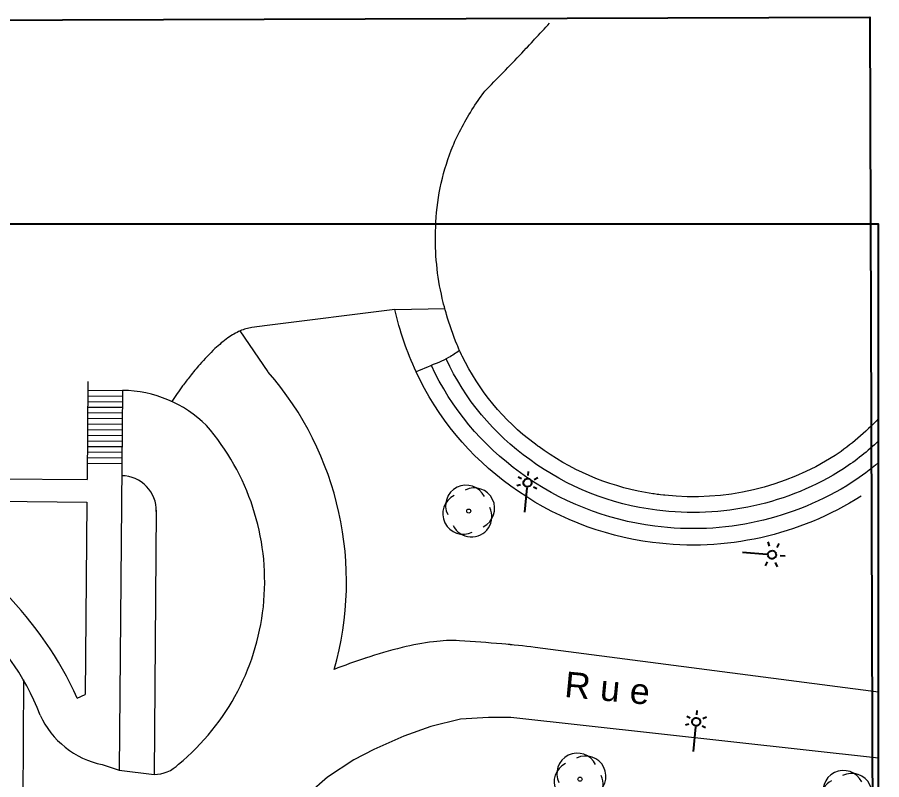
# Model space of a CAD drawing. Extents: x 996 to 1166918, y 537 to 295728.
# Drawn here: x 1166.68 to 1208.96, y 706.77 to 744.08 of the extents above; entities that cross this region are included whole.
import ezdxf

# ---------------------------------------------------------------- set-up
doc = ezdxf.new("R2010")
doc.units = 0
doc.header["$MEASUREMENT"] = 0
doc.linetypes.add('CONTINU', pattern=[0])
doc.layers.get('0').update_dxf_attribs({"linetype": 'CONTINUOUS', "lineweight": 0})
doc.layers.get('DEFPOINTS').update_dxf_attribs({"color": 6, "linetype": 'CONTINUOUS'})
doc.layers.add('CF-TOPO-VEGETATION', color=94, linetype='CONTINUOUS', lineweight=0)
doc.layers.add('DIVERS', color=7, linetype='CONTINU', lineweight=5)
doc.layers.add('EP', color=4, linetype='CONTINUOUS')
doc.layers.add('TEXTE', color=7, linetype='CONTINUOUS')
doc.layers.add('Fenêtre flottante', color=7, linetype='CONTINUOUS', plot=False)
doc.styles.get("Standard").update_dxf_attribs({"font": 'arial.ttf'})

# ---------------------------------------------------------------- blocks, each defined once
blk = doc.blocks.new('BL95', base_point=(2, 1))
blk.add_lwpolyline([(2, 0.5), (2, 1.5)])
blk = doc.blocks.new('BL29', base_point=(1.5, 1))
blk.add_lwpolyline([(1, 1, -0.12745819), (1.078125, 1.265625, -0.18065954), (1.328125, 1.46875, -0.17617498), (1.671875, 1.46875, -0.18065954), (1.921875, 1.265625, -0.28835559), (1.921875, 0.734375, -0.18065954), (1.671875, 0.53125, -0.17617498), (1.328125, 0.53125, -0.18065954), (1.078125, 0.734375, -0.12745819), (1, 1)], format="xyb")
blk = doc.blocks.new('BL130', base_point=(1.5, 1))
for points in [[(1.5, 1.3125), (1.5, 1.5)], [(1.0625, 1.21875), (1.21875, 1.15625)], [(1.9375, 1.25), (1.78125, 1.15625)], [(1.1875, 0.875), (1.03125, 0.8125)], [(1.78125, 0.84375), (1.9375, 0.78125)]]:
    blk.add_lwpolyline(points)
blk = doc.blocks.new('cf30arbre20')
blk.add_circle((0, 0), 0.1)
for centre, start, end in [((0, 0.3), 0, 180), ((-0.3, 0), 90, 270), ((0.3, 0), 270, 90), ((0, -0.3), 180, 0)]:
    blk.add_arc(centre, 1, start, end)

msp = doc.modelspace()

# ---------------------------------------------------------------- linework, layer by layer
for p, q in [((1170.131, 726.257), (1170.09, 721.457)), ((1170.127, 725.832), (1171.828, 725.818)), ((1171.828, 725.818), (1171.667, 707.243)), ((1170.122, 725.282), (1171.822, 725.268)), ((1170.125, 725.557), (1171.825, 725.543)), ((1170.12, 725.007), (1171.82, 724.993)), ((1170.115, 724.457), (1171.815, 724.443)), ((1170.118, 724.732), (1171.818, 724.718)), ((1170.111, 723.907), (1171.811, 723.893)), ((1170.113, 724.182), (1171.813, 724.168)), ((1170.108, 723.632), (1171.808, 723.618)), ((1170.104, 723.082), (1171.804, 723.068)), ((1170.106, 723.357), (1171.806, 723.343)), ((1170.101, 722.807), (1171.801, 722.793)), ((1170.097, 722.257), (1171.797, 722.243)), ((1170.099, 722.532), (1171.799, 722.518)), ((1143.563, 721.683), (1170.09, 721.457)), ((1161.401, 720.431), (1170.08, 720.357)), ((1170.08, 720.357), (1169.999, 710.945)), ((1173.477, 719.959), (1173.365, 707.029)), ((1166.973, 711.657), (1166.812, 658.903)), ((1169.61, 710.768), (1169.999, 710.945))]:
    msp.add_line(p, q)
for centre, radius, start, end in [((1153.232, 703.3), 18, 24.5117, 64.5053), ((1156.873, 705.803), 11.674, 20.7435, 81.2463)]:
    msp.add_arc(centre, radius, start, end)
at = {"layer": 'DEFPOINTS', "ltscale": 0.05}
msp.add_lwpolyline([(1019.011, 571.758), (1208.811, 571.758), (1208.811, 733.958), (1019.011, 733.958)], close=True, dxfattribs=at)
at = {"layer": 'DIVERS', "ltscale": 0.05}
for p, q in [((1178.951, 726.721), (1177.584, 728.734)), ((1170.836, 707.509), (1171.667, 707.243)), ((1171.667, 707.243), (1173.365, 707.029))]:
    msp.add_line(p, q, dxfattribs=at)
at = {"layer": 'DIVERS'}
msp.add_line((1208.811, 711.052), (1192.008, 713.242), dxfattribs=at)
for points in [[(1206.681, 722.638, -0.170694), (1198.355, 720.69), (1198.281, 720.698), (1198.132, 720.716), (1198.057, 720.725), (1197.983, 720.735), (1197.834, 720.755), (1197.76, 720.766, -0.116029), (1192.445, 722.88), (1192.384, 722.923), (1192.262, 723.01), (1192.201, 723.054), (1192.14, 723.098), (1192.019, 723.187), (1191.959, 723.232, -0.118642), (1188.439, 727.499), (1188.406, 727.566), (1188.342, 727.702), (1188.311, 727.77), (1188.281, 727.839), (1188.222, 727.977), (1188.193, 728.046, -0.028606), (1187.671, 729.54), (1187.65, 729.612), (1187.611, 729.757), (1187.592, 729.83), (1187.572, 729.902), (1187.533, 730.047), (1187.515, 730.119, -0.066529), (1187.134, 733.449), (1187.135, 733.524), (1187.14, 733.674), (1187.143, 733.749), (1187.145, 733.824), (1187.15, 733.974), (1187.154, 734.049, -0.085878), (1187.995, 737.803), (1188.024, 737.872), (1188.083, 738.01), (1188.113, 738.078), (1188.145, 738.146), (1188.21, 738.282), (1188.244, 738.349, -0.040877), (1189.371, 740.222), (1189.415, 740.283), (1189.504, 740.403), (1189.549, 740.463), (1189.602, 740.517), (1189.707, 740.623), (1189.76, 740.677, 0.005792), (1191.574, 742.56), (1191.626, 742.615), (1191.728, 742.724), (1191.78, 742.779), (1191.831, 742.834), (1191.933, 742.943), (1191.984, 742.998, 0.002383), (1192.716, 743.792, 0.002383)], [(1206.681, 722.638, -0.170694), (1198.355, 720.69), (1198.281, 720.698), (1198.132, 720.716), (1198.057, 720.725), (1197.983, 720.735), (1197.834, 720.755), (1197.76, 720.766, -0.116029), (1192.445, 722.88), (1192.384, 722.923), (1192.262, 723.01), (1192.201, 723.054), (1192.14, 723.098), (1192.019, 723.187), (1191.959, 723.232, -0.118642), (1188.439, 727.499), (1188.406, 727.566), (1188.342, 727.702), (1188.311, 727.77), (1188.281, 727.839), (1188.222, 727.977), (1188.193, 728.046, -0.028606), (1187.671, 729.54), (1187.65, 729.612), (1187.611, 729.757), (1187.592, 729.83), (1187.572, 729.902), (1187.533, 730.047), (1187.515, 730.119, -0.066529), (1187.134, 733.449), (1187.135, 733.524), (1187.14, 733.674), (1187.143, 733.749), (1187.145, 733.824), (1187.15, 733.974), (1187.154, 734.049, -0.085878), (1187.995, 737.803), (1188.024, 737.872), (1188.083, 738.01), (1188.113, 738.078), (1188.145, 738.146), (1188.21, 738.282), (1188.244, 738.349, -0.040877), (1189.371, 740.222), (1189.415, 740.283), (1189.504, 740.403), (1189.549, 740.463), (1189.602, 740.517), (1189.707, 740.623), (1189.76, 740.677, 0.005792), (1191.574, 742.56), (1191.626, 742.615), (1191.728, 742.724), (1191.78, 742.779), (1191.831, 742.834), (1191.933, 742.943), (1191.984, 742.998, 0.002383), (1192.716, 743.792, 0.002383)], [(1207.951, 720.647, -0.17662), (1197.752, 718.383, -0.127765), (1190.815, 721.142, -0.130053), (1186.189, 726.732, -0.056812), (1185.152, 729.786), (1187.592, 729.83)], [(1207.951, 720.647, -0.17662), (1197.752, 718.383, -0.127765), (1190.815, 721.142, -0.130053), (1186.189, 726.732, -0.056812), (1185.152, 729.786), (1187.592, 729.83)], [(1185.152, 729.786), (1178.894, 728.989), (1178.15, 728.895, 0.070457), (1177.584, 728.734, 0.051294), (1176.983, 728.391, 0.036044), (1176.347, 727.866, 0.024282), (1175.603, 727.089, 0.012609), (1175.125, 726.511, 0.008253), (1174.763, 726.036, 0.010413), (1174.233, 725.28, 0.010413)], [(1185.152, 729.786), (1178.894, 728.989), (1178.15, 728.895, 0.070457), (1177.584, 728.734, 0.051294), (1176.983, 728.391, 0.036044), (1176.347, 727.866, 0.024282), (1175.603, 727.089, 0.012609), (1175.125, 726.511, 0.008253), (1174.763, 726.036, 0.010413), (1174.233, 725.28, 0.010413)], [(1188.311, 727.77, -0.024082), (1187.777, 727.428, -0.034077), (1187.298, 727.193, 0.004894), (1186.189, 726.732)], [(1188.311, 727.77, -0.024082), (1187.777, 727.428, -0.034077), (1187.298, 727.193, 0.004894), (1186.189, 726.732)], [(1207.095, 721.988, -0.176729), (1197.955, 719.962, -0.128049), (1191.748, 722.432, -0.129361), (1187.652, 727.359)], [(1207.095, 721.988, -0.176729), (1197.955, 719.962, -0.128049), (1191.748, 722.432, -0.129361), (1187.652, 727.359)], [(1207.519, 721.325, -0.176654), (1197.855, 719.181, -0.127922), (1191.286, 721.794, -0.129597), (1186.931, 727.043)], [(1207.519, 721.325, -0.176654), (1197.855, 719.181, -0.127922), (1191.286, 721.794, -0.129597), (1186.931, 727.043)], [(1208.811, 724.446, -0.057521), (1206.681, 722.638)], [(1208.811, 724.446, -0.057521), (1206.681, 722.638)], [(1208.811, 723.346, -0.042238), (1207.095, 721.988)], [(1208.811, 723.346, -0.042238), (1207.095, 721.988)], [(1208.811, 722.29, -0.029325), (1207.519, 721.325)], [(1208.811, 722.29, -0.029325), (1207.519, 721.325)], [(1208.811, 711.052), (1192.008, 713.242, 0.010243), (1190.375, 713.417, 0.006392), (1188.311, 713.571, 0.044779), (1187.039, 713.524, 0.029974), (1185.502, 713.24, 0.020752), (1183.702, 712.717, 0.011107), (1182.172, 712.168)]]:
    msp.add_lwpolyline(points, format="xyb", dxfattribs=at)
msp.add_lwpolyline([(1208.811, 707.827), (1190.811, 709.817), (1189.723, 709.82), (1188.351, 709.732), (1186.898, 709.383), (1185.58, 708.905), (1184.115, 708.248), (1183.146, 707.739), (1181.845, 706.893), (1180.923, 706.088), (1180.009, 704.882), (1179.469, 703.83), (1178.948, 702.651), (1178.287, 700.817), (1177.909, 699.568), (1177.788, 699.121), (1177.708, 698.647)], dxfattribs=at)
at = {"layer": 'DIVERS', "ltscale": 0.05}
for centre, radius, start, end in [((1167.161, 716.478), 15.618, 343.9802, 40.9828), ((1171.777, 719.943), 5.875, 45, 89.5065), ((1167.161, 716.478), 11.618, 309.6042, 40.9828), ((1171.777, 719.943), 1.7, 358.4725, 89.5131), ((1171.706, 711.723), 4.303, 204.5117, 258.3431), ((1173.365, 708.729), 1.7, 270, 315)]:
    msp.add_arc(centre, radius, start, end, dxfattribs=at)
at = {"layer": 'DIVERS'}
for centre, radius, start, end in [((1188.642, 700.58), 13.043, 97.061, 103.9284), ((1187.936, 706.461), 7.12, 86.9847, 97.2404), ((1183.306, 632.774), 80.953, 84.99039, 86.45532), ((1186.926, 673.463), 40.103, 82.7193, 85.0668), ((1190.894, 691.293), 22.6, 103.8028, 108.5582), ((1195.299, 678.026), 36.578, 108.4847, 111.0302)]:
    msp.add_arc(centre, radius, start, end, dxfattribs=at)
at = {"layer": 'Fenêtre flottante', "ltscale": 0.05}
msp.add_lwpolyline([(996.084, 743.381), (1208.386, 744.076), (1208.955, 570.356), (996.654, 569.66)], close=True, dxfattribs=at)

# ---------------------------------------------------------------- block references
at = {"layer": 'CF-TOPO-VEGETATION', "lineweight": 0}
for p, rotation in [((1188.76, 719.915), 296.1877314899974), ((1194.203, 706.8), 296.1877314899974), ((1207.22, 705.951), 296.187731489996)]:
    msp.add_blockref('cf30arbre20', p, dxfattribs=dict(at, rotation=rotation))
at = {"layer": 'EP'}
for name, p, xscale, yscale, rotation in [('BL130', (1191.639, 721.307), 1.099999999999999, 1.100000000000023, 354.8591234038935), ('BL29', (1191.639, 721.307), 0.3999999999999979, 0.3999999999999773, 354.8591234038964), ('BL95', (1191.563, 720.461), 1.199999999999999, 1.199999999999989, 354.8591234038936), ('BL130', (1203.595, 717.783), 1.299999999999992, 1.300000000000011, 264.8591234038929), ('BL29', (1203.595, 717.783), 0.3999999999999758, 0.3999999999999773, 264.8591234038927), ('BL95', (1202.748, 717.86), 1.199999999999984, 1.199999999999989, 264.8591234038929), ('BL130', (1199.887, 709.603), 1.099999999999999, 1.100000000000023, 354.8591234038935), ('BL29', (1199.887, 709.603), 0.3999999999999979, 0.3999999999999773, 354.8591234038964), ('BL95', (1199.811, 708.756), 1.199999999999999, 1.199999999999989, 354.8591234038936)]:
    msp.add_blockref(name, p, dxfattribs=dict(at, xscale=xscale, yscale=yscale, rotation=rotation))

# ---------------------------------------------------------------- texts
at = {"layer": 'TEXTE'}
msp.add_text('R u e', height=1.25, rotation=354.6346, dxfattribs=at).set_placement((1193.405, 710.828))

doc.saveas('drawing.dxf')
